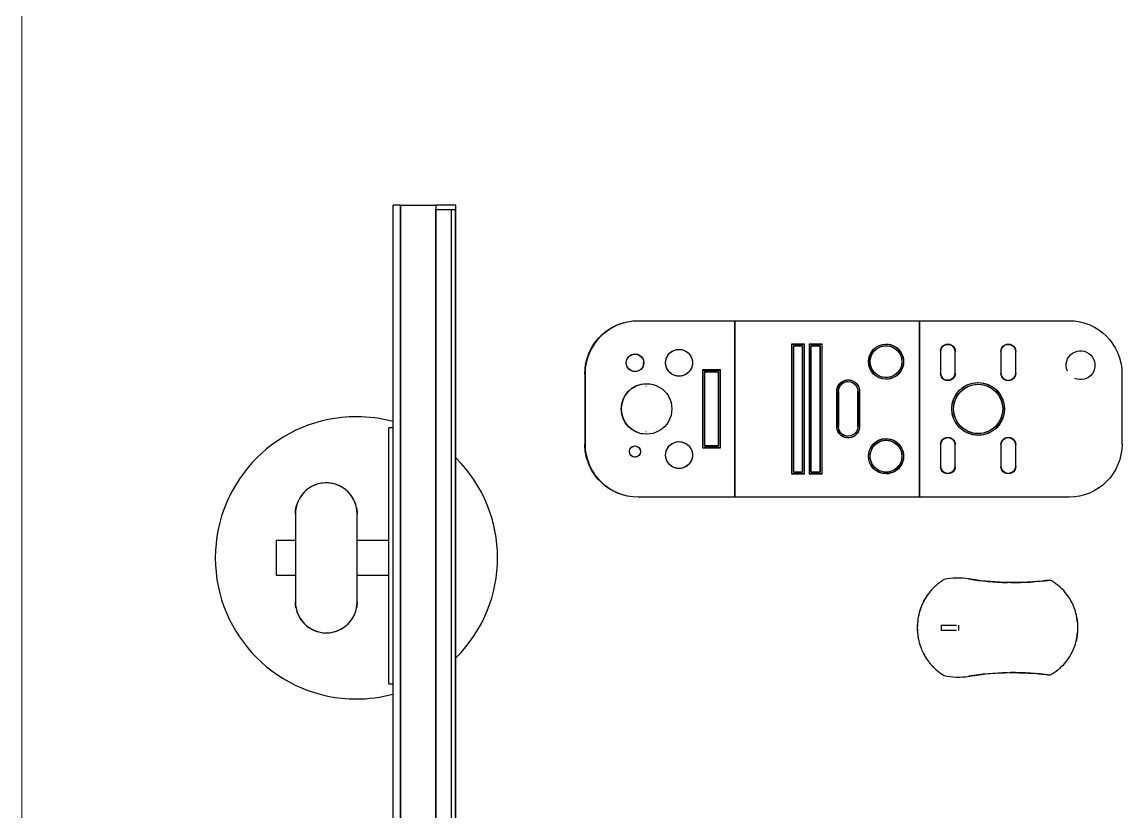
# Model space of a CAD drawing. Header units: metres. Extents: x -22.5 to 67.5, y 0 to 64.7.
# Drawn here: x 29.057 to 29.681, y 36.142 to 36.59 of the extents above; entities that cross this region are included whole.
import ezdxf

# ---------------------------------------------------------------- set-up
doc = ezdxf.new("R2010")
doc.units = ezdxf.units.M
doc.layers.add('XREF PB NEURO-ONCOLOGIA$0$MOBILIARIO', color=161, linetype='Continuous')
doc.layers.add('XREF PB NEURO-ONCOLOGIA$0$MUROS DE TABLAROCA', color=150, linetype='Continuous', lineweight=13)

# ---------------------------------------------------------------- blocks, each defined once
blk = doc.blocks.new('XREF PB NEURO-ONCOLOGIA$0$XREF PB NEURO-ONCOLOGIA$0$A$C53d20e23')
for p, q in [((-0.21946, 0.04999), (-0.27431, 0.04999)), ((-0.21946, 0.04999), (-0.21946, -0.05001)), ((-0.11472, 0.04999), (-0.21946, 0.04999)), ((-0.21946, -0.05001), (-0.21946, 0.04999)), ((-0.11472, -0.05001), (-0.11472, 0.04999)), ((-0.11472, 0.04999), (-0.11472, -0.05001)), ((-0.02992, 0.04999), (-0.11472, 0.04999)), ((-0.25113, 0.03378), (-0.2514, 0.03378)), ((-0.18732, 0.03681), (-0.18005, 0.03681)), ((-0.18732, -0.0368), (-0.18732, 0.03681)), ((-0.18722, 0.03671), (-0.18722, -0.0367)), ((-0.18015, 0.03671), (-0.18722, 0.03671)), ((-0.18632, 0.03581), (-0.18105, 0.03581)), ((-0.18632, -0.0358), (-0.18632, 0.03581)), ((-0.18632, 0.03581), (-0.18632, -0.0358)), ((-0.18105, 0.03581), (-0.18632, 0.03581)), ((-0.18105, 0.03581), (-0.18105, -0.0358)), ((-0.18105, -0.0358), (-0.18105, 0.03581)), ((-0.18015, -0.0367), (-0.18015, 0.03671)), ((-0.18005, 0.03681), (-0.18005, -0.0368)), ((-0.17734, 0.03681), (-0.17008, 0.03681)), ((-0.17734, -0.0368), (-0.17734, 0.03681)), ((-0.17724, 0.03671), (-0.17724, -0.0367)), ((-0.17018, 0.03671), (-0.17724, 0.03671)), ((-0.17635, 0.03581), (-0.17107, 0.03581)), ((-0.17635, -0.0358), (-0.17635, 0.03581)), ((-0.17635, 0.03581), (-0.17635, -0.0358)), ((-0.17107, 0.03581), (-0.17635, 0.03581)), ((-0.17107, 0.03581), (-0.17107, -0.0358)), ((-0.17107, -0.0358), (-0.17107, 0.03581)), ((-0.17018, -0.0367), (-0.17018, 0.03671)), ((-0.17008, 0.03681), (-0.17008, -0.0368)), ((-0.13378, 0.03667), (-0.13405, 0.03667)), ((-0.13378, 0.03584), (-0.13405, 0.03584)), ((-0.10294, 0.02024), (-0.10294, 0.03259)), ((-0.10274, 0.03259), (-0.10274, 0.02024)), ((-0.09873, 0.03661), (-0.09899, 0.03661)), ((-0.09472, 0.02024), (-0.09472, 0.03259)), ((-0.09452, 0.03259), (-0.09452, 0.02024)), ((-0.06863, 0.02024), (-0.06863, 0.03259)), ((-0.06844, 0.03259), (-0.06844, 0.02024)), ((-0.06442, 0.03661), (-0.06469, 0.03661)), ((-0.06041, 0.02024), (-0.06041, 0.03259)), ((-0.06021, 0.03259), (-0.06021, 0.02024)), ((-0.2761, 0.02733), (-0.27637, 0.02733)), ((-0.30452, -0.01999), (-0.30452, 0.01997)), ((-0.30452, -0.01999), (-0.30452, 0.01997)), ((-0.30426, 0.01997), (-0.30426, -0.01999)), ((-0.27637, 0.02096), (-0.2761, 0.02096)), ((-0.23776, -0.02214), (-0.23776, 0.02206)), ((-0.23776, 0.02206), (-0.22768, 0.02206)), ((-0.22778, 0.02196), (-0.23766, 0.02196)), ((-0.23766, 0.02196), (-0.23766, -0.02204)), ((-0.23676, 0.02106), (-0.22868, 0.02106)), ((-0.23676, -0.02114), (-0.23676, 0.02106)), ((-0.23666, 0.02096), (-0.23666, -0.02104)), ((-0.22878, 0.02096), (-0.23666, 0.02096)), ((-0.22878, -0.02104), (-0.22878, 0.02096)), ((-0.22868, 0.02106), (-0.22868, -0.02114)), ((-0.22778, -0.02204), (-0.22778, 0.02196)), ((-0.22768, 0.02206), (-0.22768, -0.02214)), ((0, -0.02), (0, 0.02)), ((-0.26972, 0.01293), (-0.27005, 0.01293)), ((-0.26948, 0.01432), (-0.26964, 0.01432)), ((-0.2514, 0.01855), (-0.25113, 0.01855)), ((-0.15525, 0.0164), (-0.15552, 0.0164)), ((-0.15525, 0.0155), (-0.15552, 0.0155)), ((-0.13405, 0.01778), (-0.13378, 0.01778)), ((-0.13405, 0.01694), (-0.13378, 0.01694)), ((-0.09899, 0.01621), (-0.09873, 0.01621)), ((-0.08158, 0.0149), (-0.08184, 0.0149)), ((-0.08158, 0.01398), (-0.08184, 0.01398)), ((-0.06469, 0.01621), (-0.06442, 0.01621)), ((-0.16174, -0.01001), (-0.16174, 0.00999)), ((-0.16164, 0.00999), (-0.16164, -0.01001)), ((-0.16074, -0.01001), (-0.16074, 0.00999)), ((-0.16074, 0.00999), (-0.16074, -0.01001)), ((-0.14976, 0.00999), (-0.14976, -0.01001)), ((-0.14976, -0.01001), (-0.14976, 0.00999)), ((-0.14886, -0.01001), (-0.14886, 0.00999)), ((-0.14876, 0.00999), (-0.14876, -0.01001)), ((-0.27005, -0.01292), (-0.26972, -0.01292)), ((-0.26964, -0.01431), (-0.26948, -0.01431)), ((-0.25113, -0.01854), (-0.2514, -0.01854)), ((-0.15552, -0.01551), (-0.15525, -0.01551)), ((-0.15552, -0.01641), (-0.15525, -0.01641)), ((-0.13378, -0.01695), (-0.13405, -0.01695)), ((-0.13378, -0.01778), (-0.13405, -0.01778)), ((-0.09873, -0.01621), (-0.09899, -0.01621)), ((-0.08184, -0.01398), (-0.08158, -0.01398)), ((-0.08184, -0.0149), (-0.08158, -0.0149)), ((-0.06442, -0.01621), (-0.06469, -0.01621)), ((-0.27607, -0.0212), (-0.27634, -0.0212)), ((-0.22768, -0.02214), (-0.23776, -0.02214)), ((-0.23766, -0.02204), (-0.22778, -0.02204)), ((-0.22868, -0.02114), (-0.23676, -0.02114)), ((-0.23666, -0.02104), (-0.22878, -0.02104)), ((-0.10294, -0.03258), (-0.10294, -0.02023)), ((-0.10274, -0.02023), (-0.10274, -0.03258)), ((-0.09472, -0.03258), (-0.09472, -0.02023)), ((-0.09452, -0.02023), (-0.09452, -0.03258)), ((-0.06863, -0.03258), (-0.06863, -0.02023)), ((-0.06844, -0.02023), (-0.06844, -0.03258)), ((-0.06041, -0.03258), (-0.06041, -0.02023)), ((-0.06021, -0.02023), (-0.06021, -0.03258)), ((-0.27634, -0.03112), (-0.27607, -0.03112)), ((-0.2514, -0.03378), (-0.25113, -0.03378)), ((-0.18005, -0.0368), (-0.18732, -0.0368)), ((-0.18722, -0.0367), (-0.18015, -0.0367)), ((-0.18105, -0.0358), (-0.18632, -0.0358)), ((-0.18632, -0.0358), (-0.18105, -0.0358)), ((-0.17008, -0.0368), (-0.17734, -0.0368)), ((-0.17724, -0.0367), (-0.17018, -0.0367)), ((-0.17107, -0.0358), (-0.17635, -0.0358)), ((-0.17635, -0.0358), (-0.17107, -0.0358)), ((-0.13405, -0.03583), (-0.13378, -0.03583)), ((-0.13405, -0.03666), (-0.13378, -0.03666)), ((-0.09899, -0.0366), (-0.09873, -0.0366)), ((-0.06469, -0.0366), (-0.06442, -0.0366)), ((-0.27431, -0.05001), (-0.21946, -0.05001)), ((-0.21946, -0.05001), (-0.11472, -0.05001)), ((-0.11472, -0.05001), (-0.02994, -0.05001))]:
    blk.add_line(p, q)
for centre, major_axis, start_param, end_param in [((-0.27431, 0.01997), (0, 0.03002), 0, 1.570796), ((-0.02992, 0.02), (0, -0.03), 1.570796, 3.141593), ((-0.27458, 0.01997), (0, 0.03002), 0.261799, 1.308997), ((-0.27458, 0.01997), (0, 0.03002), 0.49714, 0.565689), ((-0.25113, 0.02617), (0, -0.00762), 3.141593, 6.283185), ((-0.25113, 0.02617), (0, 0.00762), 0, 3.141593), ((-0.25113, 0.02617), (0, 0.00762), 3.141593, 6.283185), ((-0.25113, 0.02617), (0, -0.00762), 0, 3.141593), ((-0.2514, 0.02617), (0, 0.00762), 5.632879, 5.886294), ((-0.2514, 0.02617), (0, 0.00762), 5.632882, 5.886291), ((-0.13378, 0.02681), (0, -0.01), 3.141593, 6.283185), ((-0.13378, 0.02681), (0, 0.00987), 0, 3.141593), ((-0.13378, 0.02681), (0, -0.00903), 3.141593, 6.283185), ((-0.13378, 0.02681), (0, 0.00903), 0, 3.141593), ((-0.13378, 0.02681), (0, -0.01), 0, 3.141593), ((-0.13378, 0.02681), (0, 0.00987), 3.141593, 6.283185), ((-0.13378, 0.02681), (0, -0.00903), 0, 3.141593), ((-0.13378, 0.02681), (0, 0.00903), 3.141593, 6.283185), ((-0.09873, 0.03259), (0, 0.00422), 4.712389, 7.853982), ((-0.09873, 0.03259), (0, -0.00402), 1.570796, 4.712389), ((-0.09899, 0.03259), (0, 0.00402), 6.021386, 6.806784), ((-0.09899, 0.03259), (0, 0.00422), 4.831652, 6.021386), ((-0.09899, 0.03259), (0, 0.00402), 5.497787, 5.759587), ((-0.06442, 0.03259), (0, -0.00422), 1.570796, 4.712389), ((-0.06442, 0.03259), (0, -0.00402), 1.570796, 4.712389), ((-0.06469, 0.03259), (0, 0.00402), 0.261799, 0.523599), ((-0.06469, 0.03259), (0, 0.00402), 5.759587, 6.283185), ((-0.06469, 0.03259), (0, 0.00422), 5.497787, 6.021386), ((-0.27458, 0.01997), (0, 0.03002), 1.310572, 1.570796), ((-0.2761, 0.02414), (0, 0.00319), 0, 3.141593), ((-0.2761, 0.02414), (0, -0.00319), 3.141593, 6.283185), ((-0.2761, 0.02414), (0, 0.00319), 3.141593, 6.283185), ((-0.2761, 0.02414), (0, 0.00319), 3.141593, 6.283185), ((-0.27637, 0.02414), (0, 0.00319), 5.759587, 6.021386), ((-0.27637, 0.02414), (0, 0.00319), 5.759587, 6.021386), ((-0.27637, 0.02414), (0, 0.00319), 3.926991, 4.45059), ((-0.27637, 0.02414), (0, 0.00319), 3.926991, 4.45059), ((-0.2514, 0.02617), (0, 0.00762), 3.403392, 3.595263), ((-0.2514, 0.02617), (0, 0.00762), 3.403392, 3.595261), ((-0.09873, 0.02024), (0, 0.00422), 1.570796, 4.712389), ((-0.09873, 0.02024), (0, -0.00402), 4.712389, 7.853982), ((-0.09899, 0.02024), (0, 0.00422), 4.18879, 4.593126), ((-0.06442, 0.02024), (0, 0.00422), 1.570796, 4.712389), ((-0.06442, 0.02024), (0, -0.00402), 4.712389, 7.853982), ((-0.06469, 0.02024), (0, 0.00422), 3.403392, 4.654861), ((-0.26964, 0), (0, 0.01432), 0, 1.570796), ((-0.26948, 0), (0, 0.01432), 4.712389, 7.853982), ((-0.15525, 0.00999), (0, 0.0065), 4.712389, 7.853982), ((-0.15525, 0.00999), (0, -0.0064), 1.570796, 4.712389), ((-0.15525, 0.00999), (0, 0.0055), 4.712389, 7.853982), ((-0.15525, 0.00999), (0, -0.0055), 1.570796, 4.712389), ((-0.15552, 0.00999), (0, 0.0055), 0.823131, 1.022587), ((-0.15552, 0.00999), (0, 0.0055), 0.823131, 1.022587), ((-0.15552, 0.00999), (0, 0.0055), 0.536633, 0.750594), ((-0.15552, 0.00999), (0, 0.0055), 0.536633, 0.750594), ((-0.15552, 0.00999), (0, 0.0055), 0, 0.480973), ((-0.15552, 0.00999), (0, 0.0055), 0, 0.480973), ((-0.09899, 0.02024), (0, 0.00402), 2.617994, 3.665191), ((-0.09899, 0.02024), (0, 0.00422), 3.403392, 3.926991), ((-0.08158, 0), (0, -0.015), 3.141593, 6.283185), ((-0.08158, 0), (0, 0.0149), 0, 3.141593), ((-0.08158, 0), (0, -0.01398), 3.141593, 6.283185), ((-0.08158, 0), (0, 0.01398), 0, 3.141593), ((-0.08158, 0), (0, -0.015), 0, 3.141593), ((-0.08158, 0), (0, 0.0149), 3.141593, 6.283185), ((-0.08158, 0), (0, -0.01398), 0, 3.141593), ((-0.08158, 0), (0, 0.01398), 3.141593, 6.283185), ((-0.06469, 0.02024), (0, 0.00402), 2.617994, 2.879793), ((-0.06469, 0.02024), (0, 0.00402), 3.141593, 3.665191), ((-0.15552, 0.00999), (0, 0.0055), 1.386907, 1.570796), ((-0.15552, 0.00999), (0, 0.0055), 1.386907, 1.570796), ((-0.15552, 0.00999), (0, 0.0055), 1.107059, 1.296258), ((-0.15552, 0.00999), (0, 0.0055), 1.107059, 1.296258), ((-0.26964, 0), (0, -0.01432), 4.712389, 6.283185), ((-0.26948, 0), (0, 0.01432), 1.570796, 4.712389), ((-0.15525, -0.01001), (0, 0.0065), 1.570796, 4.712389), ((-0.15525, -0.01001), (0, -0.0064), 4.712389, 7.853982), ((-0.15552, -0.01001), (0, -0.0055), 4.712389, 4.896278), ((-0.15552, -0.01001), (0, 0.0055), 1.570796, 1.754686), ((-0.15552, -0.01001), (0, 0.0055), 1.845335, 2.034534), ((-0.15552, -0.01001), (0, 0.0055), 1.845335, 2.034534), ((-0.15525, -0.01001), (0, 0.0055), 1.570796, 4.712389), ((-0.15525, -0.01001), (0, -0.0055), 4.712389, 7.853982), ((-0.25113, -0.02616), (0, 0.00762), 0, 3.141593), ((-0.25113, -0.02616), (0, -0.00762), 3.141593, 6.283185), ((-0.25113, -0.02616), (0, 0.00762), 3.141593, 6.283185), ((-0.25113, -0.02616), (0, -0.00762), 0, 3.141593), ((-0.15552, -0.01001), (0, 0.0055), 2.119005, 2.318461), ((-0.15552, -0.01001), (0, 0.0055), 2.119005, 2.318461), ((-0.15552, -0.01001), (0, 0.0055), 2.390999, 2.60496), ((-0.15552, -0.01001), (0, 0.0055), 2.390999, 2.60496), ((-0.15552, -0.01001), (0, 0.0055), 2.66062, 3.141593), ((-0.15552, -0.01001), (0, -0.0055), 5.802213, 6.283185), ((-0.13378, -0.0268), (0, -0.00986), 3.141593, 6.283185), ((-0.13378, -0.0268), (0, -0.01), 3.141593, 6.283185), ((-0.13378, -0.0268), (0, -0.00903), 3.141593, 6.283185), ((-0.13378, -0.0268), (0, 0.00903), 0, 3.141593), ((-0.13378, -0.0268), (0, -0.01), 0, 3.141593), ((-0.13378, -0.0268), (0, 0.00986), 3.141593, 6.283185), ((-0.13378, -0.0268), (0, -0.00903), 0, 3.141593), ((-0.13378, -0.0268), (0, 0.00903), 3.141593, 6.283185), ((-0.09873, -0.02023), (0, 0.00422), 4.712389, 7.853982), ((-0.09873, -0.02023), (0, -0.00402), 1.570796, 4.712389), ((-0.09899, -0.02023), (0, 0.00402), 6.021386, 6.806784), ((-0.09899, -0.02023), (0, 0.00422), 4.831652, 6.021386), ((-0.09899, -0.02023), (0, 0.00402), 5.497787, 5.759587), ((-0.06442, -0.02023), (0, 0.00422), 4.712389, 7.853982), ((-0.06442, -0.02023), (0, -0.00402), 1.570796, 4.712389), ((-0.06469, -0.02023), (0, 0.00402), 5.759587, 6.806784), ((-0.06469, -0.02023), (0, 0.00422), 5.497787, 6.021386), ((-0.02348, -0.02478), (0, 0.00819), 1.156082, 6.702225), ((-0.02348, -0.02478), (0, 0.00819), 1.156082, 6.702225), ((-0.27458, -0.01999), (0, 0.03002), 1.570796, 2.879793), ((-0.27431, -0.01999), (0, -0.03002), 4.712389, 6.283185), ((-0.27607, -0.02616), (0, -0.005), 3.141593, 6.283185), ((-0.27607, -0.02616), (0, 0.00496), 0, 3.141593), ((-0.27607, -0.02616), (0, -0.005), 0, 3.141593), ((-0.27607, -0.02616), (0, 0.00496), 3.141593, 6.283185), ((-0.27634, -0.02616), (0, 0.00496), 4.712389, 4.974188), ((-0.27634, -0.02616), (0, -0.005), 1.570796, 1.832596), ((-0.02994, -0.02), (0, 0.03001), 3.141593, 4.712389), ((-0.27634, -0.02616), (0, 0.00496), 3.141593, 3.403392), ((-0.27634, -0.02616), (0, 0.005), 3.498394, 4.093788), ((-0.27634, -0.02616), (0, 0.00496), 3.530862, 3.926991), ((-0.09873, -0.03258), (0, -0.00422), 4.712389, 7.853982), ((-0.09873, -0.03258), (0, -0.00402), 4.712389, 7.853982), ((-0.09899, -0.03258), (0, 0.00402), 2.665178, 3.403392), ((-0.09899, -0.03258), (0, 0.00422), 3.403392, 3.665191), ((-0.09899, -0.03258), (0, 0.00422), 3.926991, 4.712389), ((-0.06442, -0.03258), (0, 0.00422), 1.570796, 4.712389), ((-0.06442, -0.03258), (0, -0.00402), 4.712389, 7.853982), ((-0.06469, -0.03258), (0, 0.00402), 2.665178, 2.879793), ((-0.06469, -0.03258), (0, 0.00402), 3.141593, 3.665191), ((-0.06469, -0.03258), (0, 0.00422), 3.403392, 3.926991), ((-0.27458, -0.01999), (0, 0.03002), 2.575904, 2.644453)]:
    blk.add_ellipse(centre, major_axis=major_axis, ratio=0.997564, start_param=start_param, end_param=end_param)
blk = doc.blocks.new('XREF PB NEURO-ONCOLOGIA$0$XREF PB NEURO-ONCOLOGIA$0$ELK_SPC_KeyboardMouse - Keyboard and Mouse-V1-General Arrangement')
for p, q in [((354.14, -298.96), (359.51, -298.41)), ((359.51, -298.41), (360.48, -298.41)), ((360.48, -298.41), (361.45, -298.41)), ((361.45, -298.41), (366.81, -298.96)), ((344.09, -302.76), (345.73, -301.86)), ((348.95, -300.43), (351.59, -299.56)), ((369.36, -299.56), (372, -300.43)), ((375.22, -301.86), (376.86, -302.76)), ((361.78, -311.92), (358.85, -311.92)), ((358.85, -320.46), (358.85, -311.92)), ((361.78, -311.92), (361.78, -320.46)), ((358.85, -321.92), (361.78, -321.92)), ((357.47, -389.09), (357.47, -389.09)), ((357.47, -389.28), (363.49, -389.28)), ((363.49, -389.09), (363.49, -389.09))]:
    blk.add_line(p, q)
for centre, radius, start, end in [((359.99, -329.63), 31.22, 131.89998, 134.75167), ((360.96, -329.63), 31.22, 45.24833, 48.10002), ((181.66, -352.65), 153.29, 1.22775, 9.40282), ((539.29, -352.65), 153.29, 170.59718, 178.77225), ((181.66, -352.65), 153.29, 352.16731, 0.51401), ((539.29, -352.65), 153.29, 179.48599, 187.83269)]:
    blk.add_arc(centre, radius, start, end)
for points, knots in [([(359.51, -298.41), (357.27, -298.46), (354.03, -298.84), (349.86, -300.04), (346.38, -301.43), (343.38, -303.12), (340.85, -304.93), (337.27, -307.93), (334.85, -310.86), (333.26, -313.5)], [0, 0, 0, 0, 0.2, 0.3, 0.4, 0.55, 0.625, 0.7, 1, 1, 1, 1]), ([(387.7, -313.5), (386.64, -311.74), (384.21, -308.5), (380, -304.68), (376.2, -302.3), (373.34, -300.94), (371.08, -300.06), (368.75, -299.36), (365.59, -298.69), (363.13, -298.45), (361.45, -298.41)], [0, 0, 0, 0, 0.2, 0.4, 0.55, 0.625, 0.7, 0.775, 0.85, 1, 1, 1, 1])]:
    blk.add_open_spline(points, degree=3, knots=knots)
for points in [[(333.26, -313.5), (332.75, -315.79), (332.18, -320.43), (332.51, -325.19), (332.89, -327.6)], [(388.07, -327.6), (388.45, -325.2), (388.78, -320.45), (388.21, -315.8), (387.7, -313.5)], [(332.89, -327.6), (333.01, -328.35), (333.25, -329.83), (333.46, -331.33), (333.57, -332.08)], [(387.39, -332.08), (387.49, -331.33), (387.71, -329.83), (387.94, -328.35), (388.07, -327.6)], [(333.57, -332.08), (334.5, -338.81), (335.44, -353.2), (334.43, -367.19), (333.52, -373.54)], [(387.44, -373.54), (386.53, -367.19), (385.52, -353.2), (386.46, -338.81), (387.39, -332.08)], [(333.52, -373.54), (334.43, -375.23), (336.52, -378.36), (340.46, -382.36), (345.12, -385.6), (348.7, -387.12), (350.6, -387.76)], [(370.35, -387.76), (372.26, -387.12), (375.83, -385.6), (380.5, -382.36), (384.44, -378.36), (386.52, -375.23), (387.44, -373.54)], [(350.6, -387.76), (351.35, -388), (352.86, -388.41), (355.13, -388.86), (356.69, -389.03), (357.47, -389.09)], [(357.47, -389.09), (356.69, -389.03), (355.13, -388.86), (353.61, -388.56), (352.86, -388.39)], [(363.49, -389.09), (364.27, -389.03), (365.82, -388.86), (368.1, -388.41), (369.61, -388), (370.35, -387.76)], [(365.81, -388.83), (365.05, -388.94), (364.27, -389.03), (363.49, -389.09)]]:
    blk.add_open_spline(points, degree=3)
blk = doc.blocks.new('XREF PB NEURO-ONCOLOGIA$0$XREF PB NEURO-ONCOLOGIA$0$ELK_SPC_ControlRoomMonitors - MOSAIQ Monitor-5377198-General Arrangement')
for p, q in [((-10, 80.79), (10, 80.79)), ((-10, 70), (-10, 80.79)), ((10, 80.79), (10, 70)), ((25, 70), (-25, 70)), ((-25, 35), (25, 35)), ((-10, 16.96), (-10, 35)), ((10, 35), (10, 16.96)), ((-200, 14.64), (200, 14.64)), ((-200, 14.64), (-200, 10.46)), ((-71.32, 16.96), (73.68, 16.96)), ((-71.32, 16.96), (-71.32, 14.64)), ((73.68, 14.64), (73.68, 16.96)), ((200, 10.46), (200, 14.64)), ((200, 10.46), (-200, 10.46)), ((-200, 10.46), (200, 10.46)), ((-200, 10.46), (-200, -9.53)), ((200, 10.46), (200, -9.53)), ((200, -9.53), (-200, -9.53)), ((-200, -9.53), (-200, -21.05)), ((-197.5, -20.52), (-197.5, -9.62)), ((-197.5, -9.62), (197.5, -9.62)), ((197.5, -9.62), (197.5, -20.52)), ((200, -21.05), (200, -9.53)), ((-197.5, -18.41), (197.5, -18.41)), ((-200, -21.05), (200, -21.05)), ((197.5, -20.52), (-197.5, -20.52))]:
    blk.add_line(p, q)
for centre, radius, start, end in [((0, 35.41), 80, 360, 180), ((-25, 52.5), 17.5, 90, 270), ((-25, 52.5), 17.5, 106.42992, 253.57008), ((25, 52.5), 17.5, 270, 90), ((25, 52.5), 17.5, 330, 73.5679), ((25, 52.5), 17.5, 286.42992, 315), ((0, 35.41), 80, 180, 195), ((0, 35.41), 80, 345, 360), ((0, 35.41), 80, 225, 315)]:
    blk.add_arc(centre, radius, start, end)
for points in [[(-25, 70), (-26.37, 70), (-27.51, 69.84), (-28.36, 69.68)], [(-25, 35), (-26.37, 35), (-27.51, 35.16), (-28.35, 35.32)], [(25, 35), (26.37, 35), (27.51, 35.16), (28.36, 35.32)]]:
    blk.add_open_spline(points, degree=3)
for points, knots in [([(-28.35, 69.68), (-28.03, 69.74), (-27.07, 69.9), (-25.85, 70), (-25, 70)], [0.7777778, 0.7777778, 0.7777778, 0.7777778, 0.8611111, 1, 1, 1, 1]), ([(25, 70), (26.37, 70), (28.08, 69.76), (29.48, 69.42), (30.07, 69.25), (29.99, 69.28), (29.06, 69.54), (27.37, 69.88), (25.85, 70), (25, 70)], [0, 0, 0, 0, 0.222222, 0.333333, 0.444444, 0.583333, 0.722222, 0.861111, 1, 1, 1, 1]), ([(-28.35, 35.32), (-28.03, 35.26), (-27.07, 35.1), (-25.85, 35), (-25, 35)], [0.7777778, 0.7777778, 0.7777778, 0.7777778, 0.8611111, 1, 1, 1, 1]), ([(28.35, 35.32), (28.03, 35.26), (27.07, 35.1), (25.85, 35), (25, 35)], [0.7777778, 0.7777778, 0.7777778, 0.7777778, 0.8611111, 1, 1, 1, 1])]:
    blk.add_open_spline(points, degree=3, knots=knots)
blk = doc.blocks.new('XREF PB NEURO-ONCOLOGIA')
at = {"layer": 'XREF PB NEURO-ONCOLOGIA$0$MUROS DE TABLAROCA'}
blk.add_lwpolyline([(3.46456, 16.20617), (1.15167, 16.20617), (1.15167, 15.85617), (0.15167, 15.85617)], dxfattribs=at)
at = {"layer": 'XREF PB NEURO-ONCOLOGIA$0$MOBILIARIO', "xscale": 0.0009999999999940395, "yscale": 0.0009999999999940395, "zscale": 0.0009999999999940395}
for name, p in [('XREF PB NEURO-ONCOLOGIA$0$XREF PB NEURO-ONCOLOGIA$0$ELK_SPC_ControlRoomMonitors - MOSAIQ Monitor-5377198-General Arrangement', (2.81294, 15.98116, 0)), ('XREF PB NEURO-ONCOLOGIA$0$XREF PB NEURO-ONCOLOGIA$0$ELK_SPC_KeyboardMouse - Keyboard and Mouse-V1-General Arrangement', (2.41294, 15.99689, 0))]:
    blk.add_blockref(name, p, dxfattribs=at)
at = {"layer": 'XREF PB NEURO-ONCOLOGIA$0$MOBILIARIO', "xscale": -1, "rotation": 90}
blk.add_blockref('XREF PB NEURO-ONCOLOGIA$0$XREF PB NEURO-ONCOLOGIA$0$A$C53d20e23', (2.89737, 15.58252, 0), dxfattribs=at)

msp = doc.modelspace()

# ---------------------------------------------------------------- block references
at = {"rotation": 90}
msp.add_blockref('XREF PB NEURO-ONCOLOGIA', (45.26344, 33.47338), dxfattribs=at)

doc.saveas('drawing.dxf')
